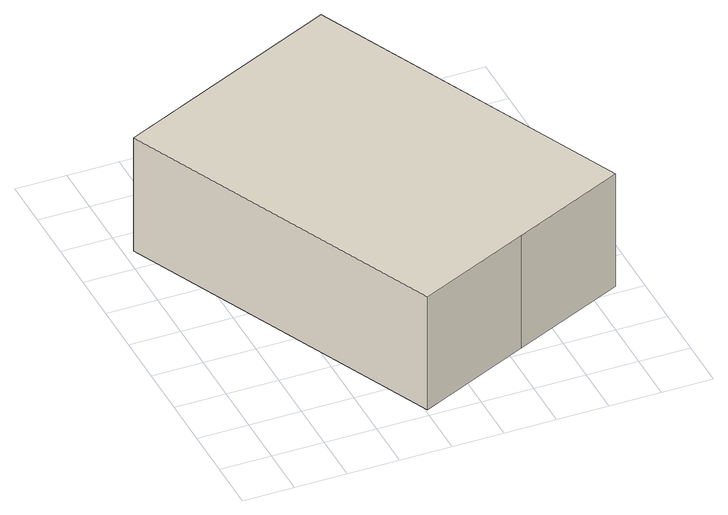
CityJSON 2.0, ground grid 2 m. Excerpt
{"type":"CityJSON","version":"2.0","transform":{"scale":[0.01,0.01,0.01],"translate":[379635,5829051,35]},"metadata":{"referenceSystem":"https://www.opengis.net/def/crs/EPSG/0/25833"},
"CityObjects":{
"building1":{"type":"Building","attributes":{"Gemeindeschluessel":"11000012","BezugspunktDach":"2200","function":"31001_2000","measuredHeight":6.1,"storeysAboveGround":1},"address":[{"country":"Germany","locality":"Berlin","thoroughfareNumber":"4 (1)","thoroughfareName":"Rallenweg"}],"geometry":[{"type":"Solid","lod":"1","boundaries":[[[[0,1,2,3,4]],[[5,6,7,8,9]],[[5,9,4,3]],[[6,5,3,2]],[[7,6,2,1]],[[8,7,1,0]],[[9,8,0,4]]]]}]}
},
"vertices":[
[608,33,520],[1054,234,520],[1501,435,520],[928,1704,520],[36,1301,520],[928,1704,28],[1501,435,28],[1054,234,28],[608,33,28],[36,1301,28]
]}
